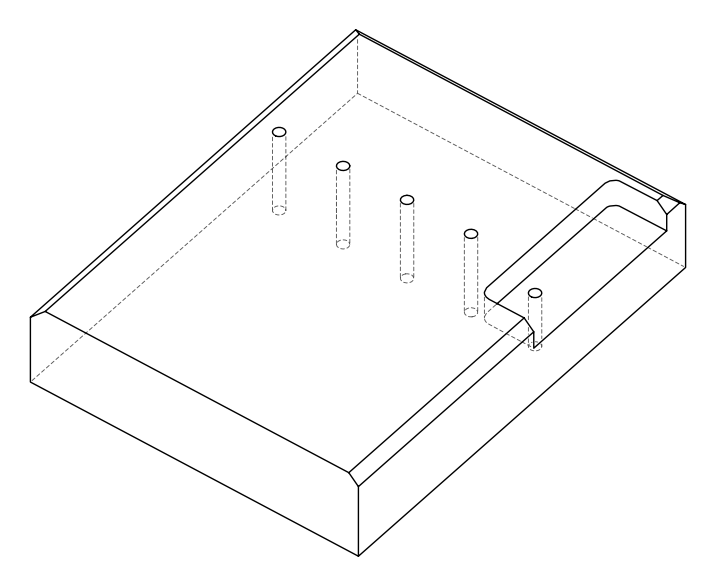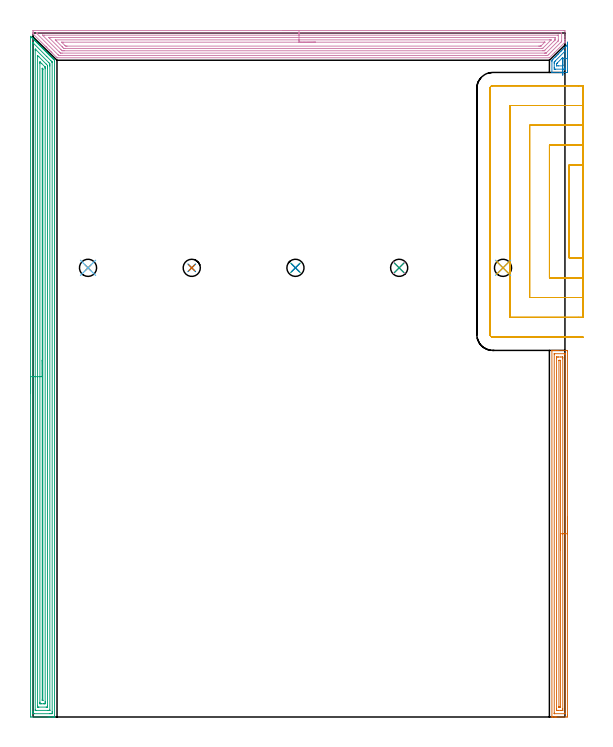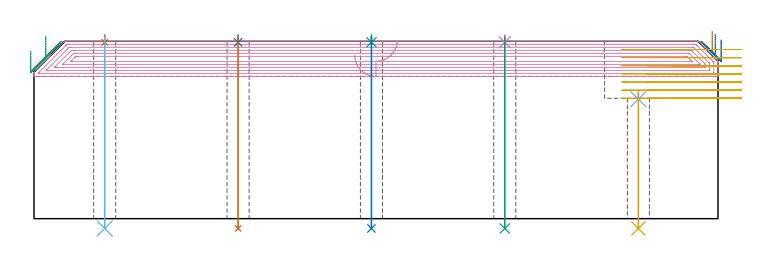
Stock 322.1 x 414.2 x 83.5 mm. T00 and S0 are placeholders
(PLAN: 15 operations, 3 tool changes, 68.7 min)
(1 AREA_MILL | FG_CHAMFER_SURFACE | UGT0205_001 | 7.3 min | 10055 mm3)
(2 AREA_MILL_1 | FG_CHAMFER_SURFACE_1 | UGT0205_001 | 0.57 min | 1223 mm3)
(3 AREA_MILL_2 | FG_CHAMFER_SURFACE_2 | UGT0205_001 | 19.63 min | 43610 mm3)
(4 AREA_MILL_3 | FG_CHAMFER_SURFACE_3 | UGT0205_001 | 15.37 min | 42044 mm3)
(5 MILL_SLOT | SLOT_PARTIAL_RECTANGULAR | UGT0201_008 | Follow Part, ap 4, ae 75% | 23.99 min | 239299 mm3)
(6 SPOT_DRILL | STEP1HOLE | NXT0321_9005460120000 | 0.03 min | 2 mm3)
(7 SPOT_DRILL_1 | STEP1HOLE_1 | NXT0321_9005460120000 | 0.03 min | 21 mm3)
(8 SPOT_DRILL_2 | STEP1HOLE_2 | NXT0321_9005460120000 | 0.03 min | 34 mm3)
(9 SPOT_DRILL_3 | STEP1HOLE_3 | NXT0321_9005460120000 | 0.03 min | 6 mm3)
(10 SPOT_DRILL_4 | STEP1HOLE_4 | NXT0321_9005460120000 | 0.03 min | 10 mm3)
(11 DRILL_THROUGH_HOLE_INTO_CENTER | STEP1HOLE | UGT0301_499 | 0.26 min | 4791 mm3)
(12 DRILL_THROUGH_HOLE_INTO_CENTER_1 | STEP1HOLE_1 | UGT0301_499 | 0.36 min | 7056 mm3)
(13 DRILL_THROUGH_HOLE_INTO_CENTER_2 | STEP1HOLE_2 | UGT0301_499 | 0.36 min | 7062 mm3)
(14 DRILL_THROUGH_HOLE_INTO_CENTER_3 | STEP1HOLE_3 | UGT0301_499 | 0.36 min | 7082 mm3)
(15 DRILL_THROUGH_HOLE_INTO_CENTER_4 | STEP1HOLE_4 | UGT0301_499 | 0.36 min | 7045 mm3)
(TOOL UGT0205_001 | Chamfer Mill 20 x 3 x 45 deg. | D20 FL50 Z2)
(TOOL UGT0201_008 | End Mill 16 mm | D16 FL32 Z4)
(TOOL NXT0321_9005460120000 | NC Spot Drill, 142deg, 12mm, Carbide, Uncoated | D12 PA142 FL30 Z2)
(TOOL UGT0301_499 | Carbide Drill 10.4 mm | D10.4 PA118 FL87 Z2)
(OP 1 AREA_MILL)
G17 G21 G94 G90
T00 M6
G54
G17 G0 G90 X323.6 Y121. S1061 M3
G43 Z93.5 H0
Z84.1
G94 G1 Y120.962 Z83.228 F250.
Y120.848 Z82.363
Y120.659 Z81.512
Y120.397 Z80.68
Y120.063 Z79.874
Y119.66 Z79.1
Y119.191 Z78.364
Y118.66 Z77.672
Y118.071 Z77.029
Y117.428 Z76.44
Y116.736 Z75.908
Y116. Z75.44
Y115.226 Z75.037
Y114.42 Z74.703
Y113.588 Z74.441
Y112.736 Z74.252
Y111.872 Z74.138
Y111. Z74.1
Y1.175
X323.599 Y0.623 Z74.101
X323.597 Y0.284 Z74.102
X323.593 Y0.01 Z74.104
X323.266 Y0. Z74.432
X317.154 Z80.54
X316.626 Z81.071
X316.281 Z81.415
X315.753 Z81.943
X315.408 Z82.287
X314.464 Z83.235
X314.332 Z83.36
X314.276 Z83.415
X314.203 Y0.01 Z83.488
X314.2 Y0.176 Z83.5
Y221.823
X314.202 Y221.99 Z83.488
X314.33 Y221.997 Z83.363
X314.464 Y222. Z83.235
X314.718 Z82.982
X315.408 Z82.287
X316.626 Z81.071
X317.154 Z80.54
X317.763 Z79.932
X323.266 Z74.432
X323.534 Y221.996 Z74.164
X323.592 Y221.99 Z74.105
X323.599 Y221.929 Z74.099
X323.6 Y221.376 Z74.1
Y111.
X322.186 Z75.514
X322.185 Y2.411 Z75.515
X322.183 Y2.07 Z75.517
X322.181 Y2.028 Z75.519
X322.18 Y2.015 Z75.52
X322.161 Y2.01 Z75.539
X322.055 Y2.004 Z75.645
X321.92 Y2.001 Z75.78
X315.809 Z81.891
X315.66 Y2.004 Z82.04
X315.628 Y2.008 Z82.072
X315.621 Y2.011 Z82.079
X315.618 Y2.022 Z82.082
X315.616 Y2.056 Z82.084
X315.615 Y2.199 Z82.085
X315.614 Y2.411 Z82.086
X315.615 Y219.589 Z82.085
X315.617 Y219.93 Z82.083
X315.619 Y219.972 Z82.081
X315.62 Y219.985 Z82.08
X315.639 Y219.99 Z82.061
X315.746 Y219.995 Z81.954
X315.88 Y219.999 Z81.82
X321.991 Z75.709
X322.14 Y219.996 Z75.56
X322.172 Y219.992 Z75.528
X322.179 Y219.989 Z75.521
X322.182 Y219.978 Z75.518
X322.184 Y219.944 Z75.516
X322.186 Y219.801 Z75.514
Y219.589
Y111.
X320.772 Z76.928
Y4.964
X320.77 Y4.198 Z76.93
X320.769 Y4.073 Z76.931
X320.765 Y4.029 Z76.935
X320.762 Y4.01 Z76.938
X320.743 Y4.008 Z76.958
X320.646 Y4.004 Z77.054
X319.967 Y4. Z77.733
X319.773 Z77.927
X318.221 Z79.479
X317.347 Z80.353
X317.154 Y4.003 Z80.546
X317.09 Y4.006 Z80.61
X317.044 Y4.009 Z80.656
X317.036 Y4.071 Z80.664
X317.032 Y4.198 Z80.668
X317.03 Y4.325 Z80.67
X317.029 Y5.092 Z80.671
X317.028 Y217.036 Z80.672
X317.03 Y217.802 Z80.67
X317.031 Y217.927 Z80.669
X317.035 Y217.97 Z80.665
X317.038 Y217.99 Z80.662
X317.058 Y217.992 Z80.642
X317.154 Y217.995 Z80.546
X317.833 Y218. Z79.867
X318.027 Z79.673
X319.579 Z78.121
X320.453 Y217.999 Z77.247
X320.646 Y217.997 Z77.054
X320.711 Y217.994 Z76.989
X320.757 Y217.99 Z76.943
X320.765 Y217.929 Z76.935
X320.768 Y217.802 Z76.932
X320.77 Y217.674 Z76.93
X320.772 Y216.908 Z76.928
Y111.
X319.357 Z78.343
Y6.255
X319.356 Y6.131 Z78.344
X319.353 Y6.048 Z78.347
X319.35 Y6.01 Z78.35
X319.329 Y6.008 Z78.371
X318.9 Y6. Z78.8
X318.886 Z78.814
X318.476 Y6.007 Z79.224
X318.454 Y6.01 Z79.246
X318.449 Y6.021 Z79.251
X318.445 Y6.055 Z79.255
X318.443 Y6.099 Z79.257
Y6.143
Y215.745
X318.444 Y215.869 Z79.256
X318.447 Y215.952 Z79.253
X318.45 Y215.99 Z79.25
X318.471 Y215.992 Z79.229
X318.9 Y216. Z78.8
X318.914 Z78.786
X319.324 Y215.992 Z78.376
X319.346 Y215.99 Z78.354
X319.351 Y215.979 Z78.349
X319.355 Y215.945 Z78.345
X319.357 Y215.9 Z78.343
Y215.857
Y111.
Y110.128 Z78.381
Y109.263 Z78.495
Y108.412 Z78.683
Y107.58 Z78.946
Y106.774 Z79.28
Y106. Z79.682
Y105.264 Z80.151
Y104.572 Z80.682
Y103.929 Z81.272
Y103.34 Z81.915
Y102.808 Z82.607
Y102.34 Z83.343
Y101.937 Z84.116
Y101.603 Z84.922
Y101.341 Z85.754
Y101.152 Z86.606
Y101.038 Z87.471
Y101. Z88.343
G0 Z93.5
M5
M2
(OP 2 AREA_MILL_1)
G17 G21 G94 G90
T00 M6
G54
G17 G0 G90 X323.6 Y408.7 S1061 M3
G43 Z93.5 H0
Z84.1
G94 G1 Y408.662 Z83.228 F250.
Y408.548 Z82.364
Y408.359 Z81.512
Y408.097 Z80.68
Y407.763 Z79.874
Y407.36 Z79.1
Y406.892 Z78.364
Y406.36 Z77.672
Y405.771 Z77.029
Y405.128 Z76.44
Y404.436 Z75.908
Y403.7 Z75.44
Y402.926 Z75.037
Y402.12 Z74.703
Y401.288 Z74.441
Y400.436 Z74.252
Y399.572 Z74.138
Y398.7 Z74.1
Y391.305
X323.596 Y390.761 Z74.104
X323.591 Y390.31 Z74.105
X323.265 Y390.3 Z74.43
X319.773 Z77.92
X318.94 Z78.759
X314.28 Z83.419
X314.228 Y390.301 Z83.471
X314.205 Y390.31 Z83.494
X314.2 Y390.32 Z83.5
Y396.936
X314.205 Y397.702 Z83.491
X314.318 Y397.818 Z83.379
X314.535 Y398.035 Z83.164
X314.971 Y398.473 Z82.725
X315.159 Y398.658 Z82.541
X315.2 Y398.7 Z82.5
X315.844 Y399.346 Z81.853
X316.006 Y399.506 Z81.694
X316.082 Y399.582 Z81.618
X316.717 Y400.219 Z80.98
X316.853 Y400.353 Z80.847
X316.964 Y400.464 Z80.736
X317.154 Y400.655 Z80.544
X317.257 Y400.758 Z80.44
X317.846 Y401.346 Z79.853
X318.027 Y401.528 Z79.671
X318.139 Y401.64 Z79.558
X318.728 Y402.228 Z78.971
X318.899 Y402.4 Z78.799
X319.61 Y403.111 Z78.089
X319.773 Y403.275 Z77.924
X320.492 Y403.993 Z77.207
X320.646 Y404.148 Z77.051
X321.077 Y404.577 Z76.623
X321.374 Y404.875 Z76.325
X321.519 Y405.021 Z76.177
X321.935 Y405.435 Z75.765
X321.956 Y405.456 Z75.744
X322.256 Y405.757 Z75.442
X322.392 Y405.894 Z75.304
X322.783 Y406.283 Z74.917
X322.878 Y406.378 Z74.822
X323.138 Y406.639 Z74.56
X323.265 Y406.767 Z74.431
X323.433 Y406.933 Z74.265
X323.591 Y407.09 Z74.106
X323.594 Y407.081 Z74.104
X323.599 Y406.959 Z74.101
X323.6 Y406.933 Z74.1
Y398.7
X322.186 Z75.514
Y393.407
X322.185 Y392.734 Z75.515
X322.184 Y392.525 Z75.516
X322.181 Y392.357 Z75.519
X322.179 Y392.321 Z75.521
X322.165 Y392.31 Z75.535
X322.113 Y392.307 Z75.587
X321.965 Y392.302 Z75.735
X321.742 Y392.3 Z75.958
X321.519 Z76.181
X316.281 Z81.419
X315.628 Y392.302 Z82.072
X315.623 Y392.307 Z82.077
X315.62 Y392.311 Z82.08
X315.617 Y392.525 Z82.083
X315.614 Y393.198 Z82.086
Y393.407
Y395.845
X315.615 Y396.054 Z82.085
X315.616 Y396.39 Z82.084
X315.619 Y396.558 Z82.081
X315.621 Y396.639 Z82.079
X315.651 Y396.69 Z82.049
X315.888 Y396.936 Z81.812
X316.084 Y397.134 Z81.616
X316.281 Y397.331 Z81.419
X322.106 Y403.156 Z75.594
X322.143 Y403.19 Z75.557
X322.168 Y403.21 Z75.532
X322.18 Y403.216 Z75.52
X322.181 Y403.207 Z75.519
X322.184 Y403.154 Z75.516
X322.185 Y403.111 Z75.515
X322.186 Y402.87 Z75.514
Y398.7
X320.772 Z76.928
Y394.918
X320.771 Y394.665 Z76.929
X320.769 Y394.496 Z76.931
X320.765 Y394.362 Z76.935
X320.761 Y394.308 Z76.939
X320.636 Y394.3 Z77.064
X318.027 Z79.673
X317.154 Y394.301 Z80.546
X317.141 Y394.302 Z80.559
X317.035 Y394.36 Z80.665
X317.033 Y394.412 Z80.667
X317.029 Y395.172 Z80.671
X317.03 Y395.297 Z80.67
X317.034 Y395.424 Z80.666
X317.045 Y395.634 Z80.655
X317.154 Y395.75 Z80.546
X317.303 Y395.903 Z80.397
X317.453 Y396.054 Z80.247
X320.099 Y398.7 Z77.601
X320.374 Y398.975 Z77.326
X320.646 Y399.245 Z77.054
X320.739 Y399.332 Z76.961
X320.762 Y399.352 Z76.938
X320.766 Y399.249 Z76.934
X320.77 Y399.08 Z76.93
X320.771 Y398.827 Z76.929
X320.772 Y398.7 Z76.928
X320.773 Y397.828 Z76.965
X320.775 Y396.963 Z77.077
X320.776 Y396.111 Z77.265
X320.778 Y395.279 Z77.525
X320.779 Y394.472 Z77.858
X320.78 Y393.698 Z78.259
X320.782 Y392.961 Z78.727
X320.783 Y392.268 Z79.257
X320.784 Y391.624 Z79.845
X320.785 Y391.033 Z80.487
X320.786 Y390.501 Z81.178
X320.787 Y390.031 Z81.913
X320.788 Y389.627 Z82.686
Y389.291 Z83.492
X320.789 Y389.028 Z84.323
Y388.837 Z85.174
Y388.722 Z86.039
Y388.682 Z86.911
G0 Z93.5
M5
M2
(OP 3 AREA_MILL_2)
G17 G21 G94 G90
T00 M6
G54
G17 G0 G90 X-1.5 Y196.1 S1061 M3
G43 Z93.5 H0
Z79.
G94 G1 Y196.138 Z78.128 F250.
Y196.252 Z77.264
Y196.441 Z76.412
Y196.703 Z75.58
Y197.037 Z74.774
Y197.44 Z74.
Y197.908 Z73.264
Y198.44 Z72.572
Y199.029 Z71.929
Y199.672 Z71.34
Y200.364 Z70.808
Y201.1 Z70.34
Y201.874 Z69.937
Y202.68 Z69.603
Y203.512 Z69.341
Y204.363 Z69.152
Y205.228 Z69.038
Y206.1 Z69.
Y411.965
X-1.495 Y412.177 Z69.003
X-1.493 Y412.182 Z69.004
X-1.476 Y412.177 Z69.022
X-1.06 Y411.76 Z69.44
X-0.926 Y411.628 Z69.571
X-0.881 Y411.581 Z69.618
X-0.676 Y411.376 Z69.823
X-0.63 Y411.331 Z69.867
X-0.583 Y411.283 Z69.916
X-0.38 Y411.081 Z70.119
X-0.333 Y411.034 Z70.164
X-0.285 Y410.986 Z70.214
X-0.085 Y410.785 Z70.414
X-0.036 Y410.738 Z70.461
X0.013 Y410.688 Z70.512
X0.211 Y410.489 Z70.71
X0.261 Y410.441 Z70.757
X0.31 Y410.39 Z70.809
X0.507 Y410.194 Z71.006
X0.557 Y410.144 Z71.054
X0.608 Y410.092 Z71.107
X0.802 Y409.898 Z71.301
X0.854 Y409.847 Z71.351
X0.906 Y409.794 Z71.405
X1.098 Y409.603 Z71.597
X1.151 Y409.551 Z71.648
X1.204 Y409.497 Z71.703
X1.394 Y409.307 Z71.893
X1.447 Y409.254 Z71.944
X1.502 Y409.199 Z72.001
X1.689 Y409.011 Z72.188
X1.744 Y408.957 Z72.241
X1.799 Y408.901 Z72.298
X1.985 Y408.716 Z72.484
X2.041 Y408.661 Z72.538
X2.097 Y408.603 Z72.596
X2.281 Y408.42 Z72.78
X2.338 Y408.364 Z72.834
X2.395 Y408.305 Z72.894
X2.576 Y408.124 Z73.075
X2.634 Y408.067 Z73.131
X2.693 Y408.008 Z73.192
X2.872 Y407.829 Z73.371
X2.931 Y407.77 Z73.428
X2.991 Y407.71 Z73.49
X3.168 Y407.533 Z73.667
X3.228 Y407.474 Z73.724
X3.288 Y407.412 Z73.787
X3.463 Y407.237 Z73.962
X3.525 Y407.177 Z74.021
X3.586 Y407.114 Z74.085
X3.759 Y406.942 Z74.258
X3.821 Y406.88 Z74.318
X3.884 Y406.816 Z74.383
X4.055 Y406.646 Z74.554
X4.118 Y406.584 Z74.614
X4.182 Y406.519 Z74.681
X4.35 Y406.35 Z74.849
X4.415 Y406.287 Z74.911
X4.48 Y406.221 Z74.979
X4.646 Y406.055 Z75.145
X4.711 Y405.99 Z75.208
X4.777 Y405.923 Z75.276
X4.942 Y405.759 Z75.441
X5.008 Y405.694 Z75.505
X5.075 Y405.625 Z75.574
X5.237 Y405.463 Z75.736
X5.305 Y405.397 Z75.801
X5.373 Y405.327 Z75.872
X5.533 Y405.168 Z76.032
X5.602 Y405.1 Z76.098
X5.671 Y405.03 Z76.17
X5.829 Y404.872 Z76.328
X5.898 Y404.803 Z76.395
X5.969 Y404.732 Z76.468
X6.124 Y404.576 Z76.623
X6.195 Y404.507 Z76.691
X6.266 Y404.434 Z76.766
X6.42 Y404.281 Z76.919
X6.492 Y404.21 Z76.988
X6.564 Y404.136 Z77.063
X6.716 Y403.985 Z77.215
X6.789 Y403.913 Z77.285
X6.862 Y403.838 Z77.361
X7.011 Y403.689 Z77.51
X7.085 Y403.617 Z77.582
X7.16 Y403.541 Z77.659
X7.307 Y403.394 Z77.806
X7.382 Y403.32 Z77.878
X7.458 Y403.243 Z77.957
X7.603 Y403.098 Z78.102
X7.679 Y403.023 Z78.175
X7.755 Y402.945 Z78.255
X7.898 Y402.802 Z78.397
X7.975 Y402.726 Z78.472
X8.053 Y402.647 Z78.552
X8.194 Y402.507 Z78.693
X8.272 Y402.43 Z78.768
X8.351 Y402.349 Z78.85
X8.49 Y402.211 Z78.989
X8.569 Y402.133 Z79.065
X8.649 Y402.052 Z79.148
X8.785 Y401.915 Z79.284
X8.866 Y401.836 Z79.362
X8.947 Y401.754 Z79.446
X9.081 Y401.62 Z79.58
X9.162 Y401.539 Z79.658
X9.244 Y401.456 Z79.744
X9.377 Y401.324 Z79.876
X9.459 Y401.243 Z79.955
X9.542 Y401.158 Z80.041
X9.672 Y401.028 Z80.171
X9.756 Y400.946 Z80.252
X9.84 Y400.86 Z80.339
X9.968 Y400.733 Z80.467
X10.053 Y400.649 Z80.549
X10.138 Y400.563 Z80.637
X10.264 Y400.437 Z80.763
X10.349 Y400.353 Z80.845
X10.436 Y400.265 Z80.935
X10.559 Y400.141 Z81.059
X10.646 Y400.056 Z81.142
X10.733 Y399.967 Z81.233
X10.855 Y399.845 Z81.354
X10.943 Y399.759 Z81.439
X11.031 Y399.669 Z81.53
X11.151 Y399.55 Z81.65
X11.239 Y399.462 Z81.736
X11.329 Y399.371 Z81.828
X11.446 Y399.254 Z81.946
X11.536 Y399.166 Z82.032
X11.627 Y399.074 Z82.126
X11.742 Y398.958 Z82.241
X11.833 Y398.869 Z82.329
X11.925 Y398.776 Z82.424
X12.038 Y398.663 Z82.537
X12.13 Y398.572 Z82.626
X12.222 Y398.478 Z82.722
X12.333 Y398.367 Z82.833
X12.426 Y398.276 Z82.922
X12.521 Y398.18 Z83.019
X12.871 Y397.83 Z83.369
X12.902 Y397.799 Z83.398
X13. Y397.695 Z83.485
Y397.287 Z83.5
Y0.172
X12.997 Y0.01 Z83.488
X12.952 Y0.006 Z83.444
X12.558 Y0. Z83.058
X12.222 Z82.721
X11.536 Z82.031
X10.303 Z80.8
X9.756 Z80.25
X9.139 Z79.635
X-1.201 Z69.297
X-1.492 Y0.01 Z69.006
X-1.499 Y0.3 Z68.999
Y0.319
X-1.5 Y206.1 Z69.
X-0.086 Z70.414
X-0.085 Y408.057 Z70.415
X-0.084 Y408.107 Z70.416
X-0.079 Y408.206 Z70.421
X-0.07 Y408.31 Z70.43
X-0.036 Y408.279 Z70.464
X0.241 Y408.008 Z70.741
X8.283 Y399.967 Z78.783
X10.646 Y397.604 Z81.146
X10.963 Y397.287 Z81.463
X11.536 Y396.706 Z82.036
X11.569 Y396.669 Z82.069
X11.579 Y396.542 Z82.079
X11.584 Y396.443 Z82.084
X11.585 Y396.393 Z82.085
X11.586 Y3.249 Z82.086
X11.582 Y2.405 Z82.082
X11.579 Y2.362 Z82.079
X11.536 Y2.01 Z82.036
X11.048 Y2.002 Z81.548
X10.646 Y2.001 Z81.146
X10.16 Y2. Z80.66
X0.854 Y2.001 Z71.354
X0.365 Y2.003 Z70.865
X-0.036 Y2.01 Z70.464
X-0.079 Y2.405 Z70.421
X-0.082 Y2.452 Z70.418
X-0.086 Y3.299 Z70.414
Y3.349
Y206.1
X1.328 Z71.828
X1.329 Y403.541 Z71.829
X1.33 Y403.956 Z71.83
X1.334 Y404.434 Z71.834
X1.335 Y404.451 Z71.835
X1.361 Y404.434 Z71.861
X1.744 Y404.055 Z72.244
X9.407 Y396.393 Z79.907
X9.756 Y396.043 Z80.256
X10.025 Y395.768 Z80.525
X10.157 Y395.631 Z80.657
X10.164 Y395.5 Z80.664
X10.169 Y395.086 Z80.669
X10.171 Y394.607 Z80.671
Y394.19
Y4.192
X10.17 Y4.088 Z80.67
X10.167 Y4.037 Z80.667
X10.165 Y4.018 Z80.665
X10.138 Y4.01 Z80.638
X9.945 Y4.002 Z80.445
X9.756 Y4.001 Z80.256
X9.057 Y4. Z79.557
X1.744 Y4.001 Z72.244
X1.553 Y4.003 Z72.053
X1.425 Y4.007 Z71.925
X1.335 Y4.012 Z71.835
X1.333 Y4.054 Z71.833
X1.331 Y4.192 Z71.831
X1.329 Y4.609 Z71.829
X1.328 Y206.1 Z71.828
X2.743 Z73.243
Y400.301
X2.744 Y400.468 Z73.244
X2.746 Y400.551 Z73.246
X2.748 Y400.589 Z73.248
X2.749 Y400.59 Z73.249
X2.764 Y400.578 Z73.264
X3.384 Y399.967 Z73.884
X3.525 Y399.827 Z74.025
X7.975 Y395.375 Z78.475
X8.738 Y394.607 Z79.238
X8.755 Y393.824 Z79.255
X8.756 Y393.713 Z79.256
X8.757 Y392.929 Z79.257
Y6.872
X8.755 Y6.09 Z79.255
X8.753 Y6.036 Z79.253
X8.751 Y6.015 Z79.251
X8.735 Y6.01 Z79.235
X8.627 Y6.006 Z79.127
X8.41 Y6.002 Z78.91
X7.975 Y6. Z78.475
X3.525 Z74.025
X3.082 Y6.001 Z73.582
X2.871 Y6.005 Z73.371
X2.766 Y6.01 Z73.266
X2.749 Y6.013 Z73.249
X2.747 Y6.029 Z73.247
X2.745 Y6.068 Z73.245
X2.743 Y6.764 Z73.243
Y6.872
Y206.1
X4.157 Z74.657
Y395.759
X4.159 Y396.393 Z74.659
X4.161 Y396.648 Z74.661
X4.163 Y396.72 Z74.663
X4.319 Y396.576 Z74.819
X4.415 Y396.485 Z74.915
X4.508 Y396.393 Z75.008
X5.305 Y395.597 Z75.805
X7.187 Y393.713 Z77.687
X7.289 Y393.601 Z77.789
X7.336 Y393.546 Z77.836
X7.339 Y393.518 Z77.839
X7.341 Y393.457 Z77.841
X7.343 Y392.82 Z77.843
Y392.561
Y9.294
X7.342 Y8.659 Z77.842
X7.34 Y8.403 Z77.84
X7.336 Y8.142 Z77.836
X7.325 Y8.01 Z77.825
X7.249 Y8.006 Z77.749
X7.085 Y8.003 Z77.585
X6.852 Y8. Z77.352
X6.195 Z76.695
X5.071 Z75.571
X4.415 Y8.002 Z74.915
X4.176 Y8.005 Z74.676
X4.163 Y8.016 Z74.663
X4.161 Y8.021 Z74.661
X4.157 Y8.659 Z74.657
Y8.918
Y206.1
X5.571 Z76.071
Y392.286
X5.573 Y392.551 Z76.073
X5.577 Y392.82 Z76.077
X5.578 Y392.856 Z76.078
X5.585 Z76.085
X5.628 Y392.82 Z76.128
X5.723 Y392.721 Z76.223
X5.922 Y392.507 Z76.422
X5.924 Y392.45 Z76.424
X5.927 Y392.327 Z76.427
X5.928 Y392.194 Z76.428
X5.929 Y391.926 Z76.429
X5.928 Y10.269 Z76.428
X5.927 Y10.044 Z76.427
X5.925 Y10.018 Z76.425
X5.923 Y10.012 Z76.423
X5.897 Y10.008 Z76.397
X5.813 Y10.003 Z76.313
X5.748 Y10.002 Z76.248
X5.602 Y10.01 Z76.102
X5.578 Y10.019 Z76.078
X5.576 Y10.067 Z76.076
X5.573 Y10.177 Z76.073
X5.571 Y10.446 Z76.071
Y10.805
Y206.1
Y206.972 Z76.109
Y207.836 Z76.223
Y208.688 Z76.412
Y209.52 Z76.674
Y210.326 Z77.008
Y211.1 Z77.411
Y211.836 Z77.88
Y212.528 Z78.411
Y213.171 Z79.
Y213.76 Z79.643
Y214.291 Z80.335
Y214.76 Z81.071
Y215.163 Z81.845
Y215.497 Z82.651
Y215.759 Z83.483
Y215.948 Z84.335
Y216.062 Z85.2
Y216.1 Z86.071
G0 Z93.5
M5
M2
(OP 4 AREA_MILL_3)
G17 G21 G94 G90
T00 M6
G54
G17 G0 G90 X151.05 Y415.7 S1061 M3
G43 Z93.5 H0
Z77.
G94 G1 X151.088 Z76.128 F250.
X151.202 Z75.264
X151.391 Z74.412
X151.653 Z73.58
X151.987 Z72.774
X152.39 Z72.
X152.858 Z71.264
X153.39 Z70.572
X153.979 Z69.929
X154.622 Z69.34
X155.314 Z68.808
X156.05 Z68.34
X156.824 Z67.937
X157.63 Z67.603
X158.462 Z67.341
X159.314 Z67.152
X160.178 Z67.038
X161.05 Z67.
X321.476
X321.851 Y415.697 Z67.001
X322.09 Y415.693 Z67.004
X322.1 Y415.33 Z67.366
Y411.828 Z70.867
Y410.423 Z72.273
Y410.077 Z72.618
Y409.385 Z73.315
Y409.11 Z73.59
X322.099 Y408.67 Z74.021
X322.09 Y408.598 Z74.093
X322.022 Y408.519 Z74.174
X321.956 Y408.455 Z74.242
X321.923 Y408.422 Z74.275
X315.697 Y402.196 Z80.502
X312.8 Y399.3 Z83.398
X312.695 Y399.203 Z83.489
X312.539 Y399.2 Z83.5
X14.923
X14.505 Z83.485
X14.367 Y399.331 Z83.365
X14.03 Y399.669 Z83.029
X11.502 Y402.196 Z80.5
X11.108 Y402.592 Z80.108
X11.018 Y402.682 Z80.018
X10.753 Y402.947 Z79.752
X10.626 Y403.072 Z79.624
X10.282 Y403.417 Z79.282
X10.086 Y403.614 Z79.086
X9.859 Y403.84 Z78.858
X9.751 Y403.948 Z78.748
X9.314 Y404.385 Z78.314
X8.875 Y404.823 Z77.873
X8.667 Y405.033 Z77.667
X8.632 Y405.068 Z77.632
X7.999 Y405.699 Z76.998
X7.807 Y405.893 Z76.807
X7.773 Y405.927 Z76.773
X7.124 Y406.574 Z76.122
X6.981 Y406.719 Z75.981
X0.002 Y413.697 Z69.
X0. Y413.704 Z68.993
Y413.978 Z68.717
Y414.271 Z68.428
Y414.638 Z68.061
Y415.33 Z67.365
Y415.676 Z67.021
X0.003 Y415.691 Z67.005
X0.177 Y415.7 Z67.
X161.05
Y414.286 Z68.414
X319.689 Y414.285 Z68.415
X319.863 Y414.284 Z68.416
X320.043 Y414.28 Z68.42
X320.082 Y414.279 Z68.421
X320.09 Y414.258 Z68.442
X320.093 Y414.225 Z68.475
X320.099 Y414.053 Z68.647
X320.1 Y409.674 Z73.026
X320.096 Y409.201 Z73.499
X320.093 Y409.101 Z73.599
X320.09 Y409.052 Z73.648
X320.06 Y409.019 Z73.681
X319.971 Y408.925 Z73.775
X319.689 Y408.639 Z74.061
X319.531 Y408.48 Z74.22
X312.37 Y401.321 Z81.379
X312.006 Y400.968 Z81.732
X311.645 Y400.621 Z82.079
X311.468 Y400.619 Z82.081
X310.752 Y400.615 Z82.085
X310.579 Y400.614 Z82.086
X16.538
X15.817 Y400.616 Z82.084
X15.641 Y400.618 Z82.082
X15.56 Y400.621 Z82.079
X15.24 Y400.921 Z81.779
X15.024 Y401.129 Z81.571
X14.923 Y401.227 Z81.473
X2.411 Y413.739 Z68.961
X2.14 Y414.018 Z68.682
X2.01 Y414.152 Z68.548
X2.009 Y414.216 Z68.484
X2.01 Y414.277 Z68.423
X2.135 Y414.28 Z68.42
X2.411 Y414.284 Z68.416
X2.584 Y414.285 Z68.415
X161.05 Y414.286 Z68.414
Y412.872 Z69.828
X317.73 Y412.871 Z69.829
X317.902 Y412.87 Z69.83
X318.072 Y412.867 Z69.833
X318.087 Y412.865 Z69.835
X318.092 Y412.854 Z69.846
X318.097 Y412.82 Z69.88
X318.099 Y412.768 Z69.932
X318.1 Y412.704 Z69.996
Y410.077 Z72.623
Y409.883 Z72.817
X318.096 Y409.688 Z73.012
X318.09 Y409.559 Z73.141
X318.08 Y409.491 Z73.209
X318.053 Y409.461 Z73.239
X317.902 Y409.301 Z73.399
X310.752 Y402.151 Z80.549
X310.65 Y402.062 Z80.639
X310.612 Y402.035 Z80.665
X310.57 Y402.033 Z80.667
X310.39 Y402.03 Z80.67
X310.029 Y402.029 Z80.671
X309.858 Y402.028 Z80.672
X17.605 Y402.029 Z80.671
X16.879 Y402.032 Z80.668
X16.711 Y402.036 Z80.664
X16.561 Y402.05 Z80.65
X16.41 Y402.196 Z80.504
X15.817 Y402.782 Z79.918
X5.896 Y412.704 Z69.996
X5.811 Y412.792 Z69.908
X5.761 Y412.85 Z69.85
X5.751 Y412.867 Z69.833
X5.759 Y412.868 Z69.832
X5.816 Y412.87 Z69.83
X5.986 Y412.871 Z69.829
X6.708 Y412.872 Z69.828
X161.05
Y411.457 Z71.243
X315.955
X316.013 Y411.456 Z71.244
X316.074 Y411.453 Z71.247
X316.089 Y411.451 Z71.249
X316.092 Y411.432 Z71.268
X316.096 Y411.381 Z71.319
X316.1 Y410.966 Z71.734
Y410.091 Z72.609
X316.099 Y410.077 Z72.623
X316.09 Y409.971 Z72.729
X316.021 Y409.882 Z72.818
X315.893 Y409.747 Z72.953
X315.728 Y409.579 Z73.121
X315.353 Y409.201 Z73.499
X309.979 Y403.828 Z78.872
X309.858 Y403.709 Z78.991
X309.636 Y403.497 Z79.203
X309.57 Y403.45 Z79.25
X309.475 Y403.447 Z79.253
X308.964 Y403.444 Z79.256
X308.586 Y403.443 Z79.257
X19.014
X18.498 Y403.444 Z79.256
X18.117 Y403.446 Z79.254
X17.605 Y403.451 Z79.249
X17.103 Y403.948 Z78.752
X16.711 Y404.338 Z78.362
X10.097 Y410.952 Z71.748
X9.755 Y411.298 Z71.402
X9.661 Y411.395 Z71.305
X9.613 Y411.447 Z71.253
X9.632 Y411.45 Z71.25
X9.768 Y411.454 Z71.246
X9.94 Y411.456 Z71.244
X10.455 Y411.457 Z71.243
X10.833
X161.05
Y410.043 Z72.657
X312.698
X313.433 Y410.042 Z72.658
X313.469 Y410.041 Z72.659
X313.718 Y410.027 Z72.673
X313.692 Y409.997 Z72.703
X313.606 Y409.907 Z72.793
X313.515 Y409.814 Z72.886
X313.433 Y409.731 Z72.969
X308.742 Y405.041 Z77.659
X308.644 Y404.947 Z77.753
X308.582 Y404.891 Z77.809
X308.549 Y404.864 Z77.836
X308.036 Y404.857 Z77.843
X19.358
X18.928 Y404.859 Z77.841
X18.714 Y404.862 Z77.838
X18.664 Y404.864 Z77.836
X18.608 Y404.902 Z77.798
X18.498 Y405.005 Z77.695
X17.8 Y405.699 Z77.001
X17.605 Y405.893 Z76.807
X14.03 Y409.469 Z73.231
X13.584 Y409.919 Z72.781
X13.485 Y410.023 Z72.677
X13.473 Y410.038 Z72.662
X13.481 Y410.039 Z72.661
X13.53 Y410.041 Z72.659
X13.63 Y410.042 Z72.658
X161.05 Y410.043 Z72.657
Y408.629 Z74.071
X309.549 Y408.628 Z74.072
X309.661 Y408.627 Z74.073
X309.858 Y408.622 Z74.078
X309.863 Y408.619 Z74.081
X309.862 Y408.615 Z74.085
X309.858 Y408.606 Z74.094
X307.826 Y406.574 Z76.126
X307.61 Y406.362 Z76.338
X307.546 Y406.302 Z76.398
X307.522 Y406.281 Z76.419
X307.48 Y406.278 Z76.422
X307.177 Y406.274 Z76.426
X306.592 Y406.271 Z76.429
X306.283
X20.595 Y406.272 Z76.428
X20.286 Y406.274 Z76.426
X19.694 Y406.278 Z76.422
X19.392 Y406.556 Z76.144
X19.374 Y406.574 Z76.126
X17.605 Y408.343 Z74.357
X17.416 Y408.539 Z74.161
X17.338 Y408.623 Z74.077
X17.375 Y408.625 Z74.075
X17.426 Y408.627 Z74.073
X17.605 Y408.628 Z74.072
X18.189 Y408.629 Z74.071
X161.05
X161.922 Z74.109
X162.786 Z74.223
X163.638 Z74.412
X164.47 Z74.674
X165.276 Z75.008
X166.05 Z75.411
X166.786 Z75.88
X167.478 Z76.411
X168.121 Z77.
X168.71 Z77.643
X169.242 Z78.335
X169.71 Z79.071
X170.113 Z79.845
X170.447 Z80.651
X170.709 Z81.483
X170.898 Z82.335
X171.012 Z83.2
X171.05 Z84.071
G0 Z93.5
M5
M2
(OP 5 MILL_SLOT)
G17 G21 G94 G90
T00 M6
G54
G17 G0 G90 X333.1 Y334.3 S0 M3
G43 Z93.5 H0
Z79.671
G94 G1 X330.1 F250.
X324.7 F500.
Y278.
X330.1
X333.1 F250.
Y346.3
X330.1
X312.7 F500.
Y266.
X330.1
X333.1 F250.
Y358.3
X330.1
X300.7 F500.
Y254.
X330.1
X333.1 F250.
Y370.3
X330.1
X288.7 F500.
Y242.
X330.1
X333.1 F250.
Y382.3
X330.1
X278.4 F500.
G3 X276.7 Y380.6 R1.7
G1 Y231.7
G3 X278.4 Y230. R1.7
G1 X330.1
X333.1 F250.
G0 Y334.3 Z75.843
G1 X330.1
X324.7 F500.
Y278.
X330.1
X333.1 F250.
Y346.3
X330.1
X312.7 F500.
Y266.
X330.1
X333.1 F250.
Y358.3
X330.1
X300.7 F500.
Y254.
X330.1
X333.1 F250.
Y370.3
X330.1
X288.7 F500.
Y242.
X330.1
X333.1 F250.
Y382.3
X330.1
X278.4 F500.
G3 X276.7 Y380.6 R1.7
G1 Y231.7
G3 X278.4 Y230. R1.7
G1 X330.1
X333.1 F250.
G0 Y334.3 Z72.014
G1 X330.1
X324.7 F500.
Y278.
X330.1
X333.1 F250.
Y346.3
X330.1
X312.7 F500.
Y266.
X330.1
X333.1 F250.
Y358.3
X330.1
X300.7 F500.
Y254.
X330.1
X333.1 F250.
Y370.3
X330.1
X288.7 F500.
Y242.
X330.1
X333.1 F250.
Y382.3
X330.1
X278.4 F500.
G3 X276.7 Y380.6 R1.7
G1 Y231.7
G3 X278.4 Y230. R1.7
G1 X330.1
X333.1 F250.
G0 Y334.3 Z68.186
G1 X330.1
X324.7 F500.
Y278.
X330.1
X333.1 F250.
Y346.3
X330.1
X312.7 F500.
Y266.
X330.1
X333.1 F250.
Y358.3
X330.1
X300.7 F500.
Y254.
X330.1
X333.1 F250.
Y370.3
X330.1
X288.7 F500.
Y242.
X330.1
X333.1 F250.
Y382.3
X330.1
X278.4 F500.
G3 X276.7 Y380.6 R1.7
G1 Y231.7
G3 X278.4 Y230. R1.7
G1 X330.1
X333.1 F250.
G0 Y334.3 Z64.357
G1 X330.1
X324.7 F500.
Y278.
X330.1
X333.1 F250.
Y346.3
X330.1
X312.7 F500.
Y266.
X330.1
X333.1 F250.
Y358.3
X330.1
X300.7 F500.
Y254.
X330.1
X333.1 F250.
Y370.3
X330.1
X288.7 F500.
Y242.
X330.1
X333.1 F250.
Y382.3
X330.1
X278.4 F500.
G3 X276.7 Y380.6 R1.7
G1 Y231.7
G3 X278.4 Y230. R1.7
G1 X330.1
X333.1 F250.
G0 Y334.3 Z60.529
G1 X330.1
X324.7 F500.
Y278.
X330.1
X333.1 F250.
Y346.3
X330.1
X312.7 F500.
Y266.
X330.1
X333.1 F250.
Y358.3
X330.1
X300.7 F500.
Y254.
X330.1
X333.1 F250.
Y370.3
X330.1
X288.7 F500.
Y242.
X330.1
X333.1 F250.
Y382.3
X330.1
X278.4 F500.
G3 X276.7 Y380.6 R1.7
G1 Y231.7
G3 X278.4 Y230. R1.7
G1 X330.1
X333.1 F250.
G0 Y334.3 Z56.7
G1 X330.1
X324.7 F500.
Y278.
X330.1
X333.1 F250.
Y346.3
X330.1
X312.7 F500.
Y266.
X330.1
X333.1 F250.
Y358.3
X330.1
X300.7 F500.
Y254.
X330.1
X333.1 F250.
Y370.3
X330.1
X288.7 F500.
Y242.
X330.1
X333.1 F250.
Y382.3
X330.1
X278.4 F500.
G3 X276.7 Y380.6 R1.7
G1 Y231.7
G3 X278.4 Y230. R1.7
G1 X330.1
X333.1 F250.
G0 Z93.5
M5
M2
(OP 6 SPOT_DRILL)
G17 G21 G94 G90
T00 M6
G54
G17 G0 G90 X284.6 Y272. S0 M3
G43 Z93.5 H0
G94 G81 G98 Z56.252 F250. R59.7
G80
M5
M2
(OP 7 SPOT_DRILL_1)
G17 G21 G94 G90
T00 M6
G54
G17 G0 G90 X33.3 Y272. S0 M3
G43 Z93.5 H0
G94 G81 G98 Z83.052 F250. R86.5
G80
M5
M2
(OP 8 SPOT_DRILL_2)
G17 G21 G94 G90
T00 M6
G54
G17 G0 G90 X96.1 Y272. S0 M3
G43 Z93.5 H0
G94 G81 G98 Z83.052 F250. R86.5
G80
M5
M2
(OP 9 SPOT_DRILL_3)
G17 G21 G94 G90
T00 M6
G54
G17 G0 G90 X158.9 Y272. S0 M3
G43 Z93.5 H0
G94 G81 G98 Z83.052 F250. R86.5
G80
M5
M2
(OP 10 SPOT_DRILL_4)
G17 G21 G94 G90
T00 M6
G54
G17 G0 G90 X221.7 Y272. S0 M3
G43 Z93.5 H0
G94 G81 G98 Z83.052 F250. R86.5
G80
M5
M2
(OP 11 DRILL_THROUGH_HOLE_INTO_CENTER)
G17 G21 G94 G90
T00 M6
G54
G17 G0 G90 X284.6 Y272. S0 M3
G43 Z93.5 H0
G94 G73 G98 Z-4.624 F250. Q10.221 R58.7
G80
M5
M2
(OP 12 DRILL_THROUGH_HOLE_INTO_CENTER_1)
G17 G21 G94 G90
T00 M6
G54
G17 G0 G90 X33.3 Y272. S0 M3
G43 Z93.5 H0
G94 G73 G98 Z-4.624 F250. Q9.792 R85.5
G80
M5
M2
(OP 13 DRILL_THROUGH_HOLE_INTO_CENTER_2)
G17 G21 G94 G90
T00 M6
G54
G17 G0 G90 X96.1 Y272. S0 M3
G43 Z93.5 H0
G94 G73 G98 Z-4.624 F250. Q9.792 R85.5
G80
M5
M2
(OP 14 DRILL_THROUGH_HOLE_INTO_CENTER_3)
G17 G21 G94 G90
T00 M6
G54
G17 G0 G90 X158.9 Y272. S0 M3
G43 Z93.5 H0
G94 G73 G98 Z-4.624 F250. Q9.792 R85.5
G80
M5
M2
(OP 15 DRILL_THROUGH_HOLE_INTO_CENTER_4)
G17 G21 G94 G90
T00 M6
G54
G17 G0 G90 X221.7 Y272. S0 M3
G43 Z93.5 H0
G94 G73 G98 Z-4.624 F250. Q9.792 R85.5
G80
M5
M2
